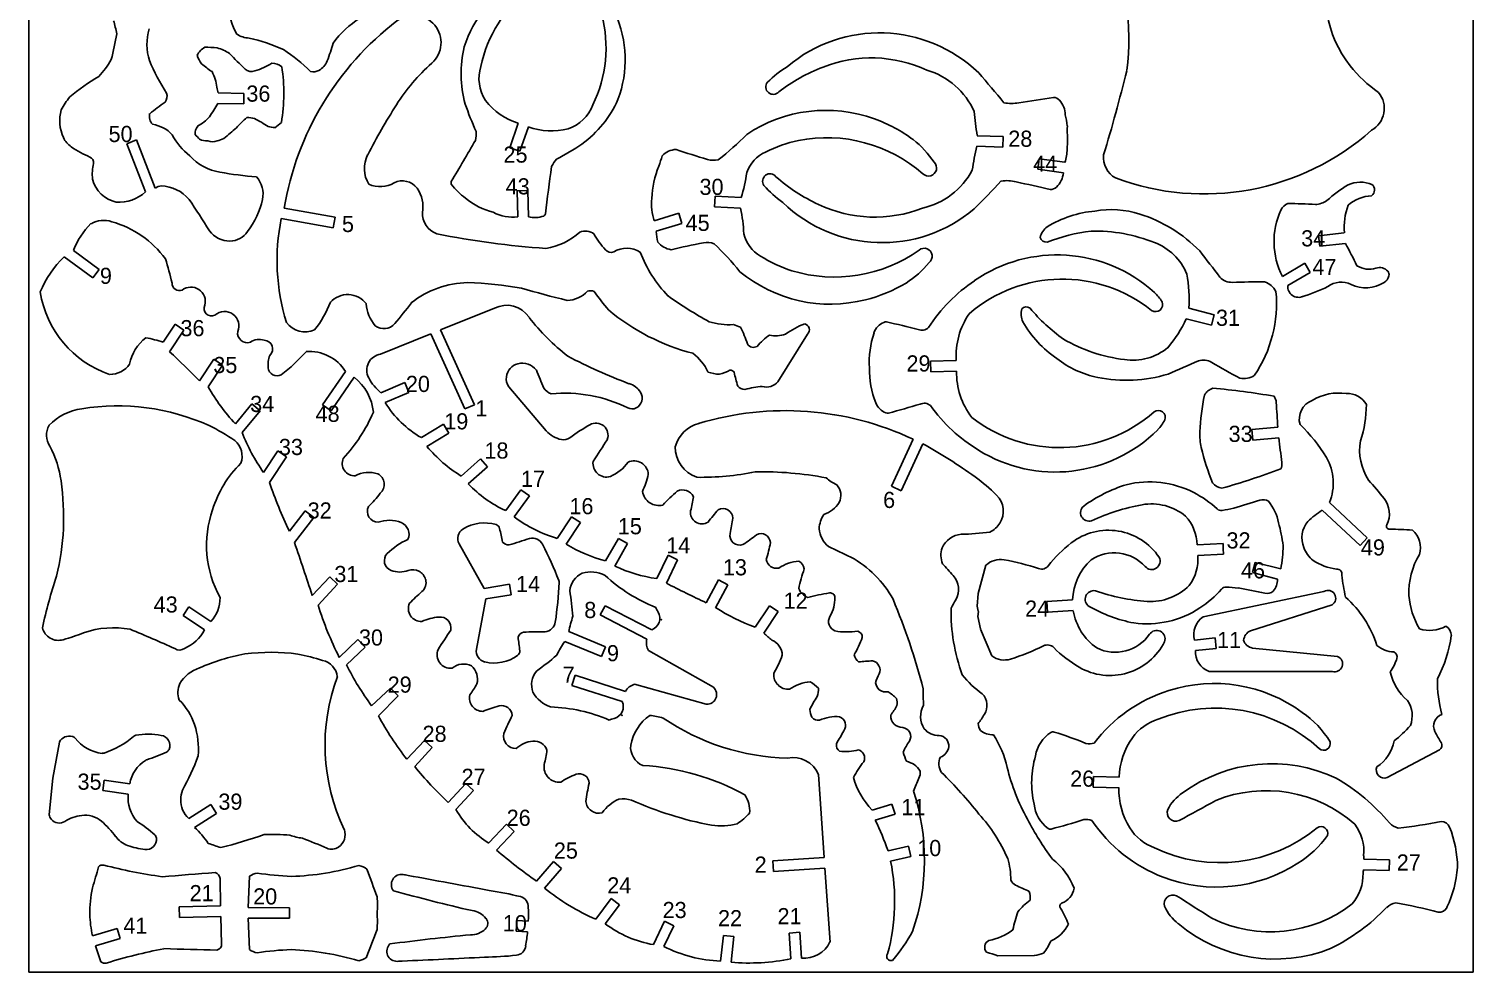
# Model space of a CAD drawing. Extents: x 35 to 689, y -57 to 689.
# Drawn here: x 35 to 689, y -57 to 370 of the extents above; entities that cross this region are included whole.
import ezdxf

# ---------------------------------------------------------------- set-up
doc = ezdxf.new("R2010")
doc.units = 0
doc.header["$MEASUREMENT"] = 0
doc.layers.get('0').update_dxf_attribs({"linetype": 'CONTINUOUS'})
doc.layers.add('TEXT', color=1, linetype='CONTINUOUS')

msp = doc.modelspace()

# ---------------------------------------------------------------- linework, layer by layer
at = {"color": 7}
for p, q in [((132.56, 340.59), (120.86, 340.8)), ((132.56, 340.59), (132.47, 335.78)), ((132.47, 335.78), (120.7, 336.02)), ((256.64, 327.04), (252.84, 315.97)), ((261.21, 325.47), (257.4, 314.4)), ((475.98, 321.05), (464.29, 321.45)), ((475.98, 321.05), (475.82, 316.26)), ((83.99, 319.56), (79.52, 317.82)), ((87.98, 296), (79.52, 317.82)), ((92.45, 297.74), (83.99, 319.56)), ((252.84, 315.97), (255.12, 315.19)), ((257.4, 314.4), (255.12, 315.19)), ((475.82, 316.26), (464.13, 316.65)), ((492.36, 311.02), (491.69, 306.26)), ((503.95, 309.39), (492.36, 311.02)), ((503.28, 304.63), (491.69, 306.26)), ((256.18, 296.5), (260.97, 296.62)), ((256.46, 284.8), (256.18, 296.5)), ((261.27, 284.73), (260.97, 296.62)), ((345.75, 294.01), (345.51, 289.22)), ((357.2, 288.63), (345.51, 289.22)), ((357.44, 293.42), (345.75, 294.01)), ((318.14, 282.86), (329.31, 286.34)), ((319.06, 278.22), (330.7, 281.76)), ((329.31, 286.34), (330.7, 281.76)), ((630.39, 277.49), (618.77, 276.15)), ((618.77, 276.15), (619.31, 271.39)), ((55.37, 269.54), (67.03, 260.9)), ((630.94, 272.72), (619.31, 271.39)), ((51.25, 266.62), (64.12, 257.08)), ((602.37, 257.8), (612.45, 263.74)), ((612.45, 263.74), (614.88, 259.61)), ((67.03, 260.9), (64.12, 257.08)), ((604.8, 253.66), (614.88, 259.61)), ((560.11, 243.37), (571.44, 240.44)), ((95.97, 227.99), (101.44, 236.11)), ((105.42, 233.43), (101.44, 236.11)), ((558.9, 238.63), (570.23, 235.73)), ((571.44, 240.44), (570.23, 235.73)), ((98.87, 223.7), (105.42, 233.43)), ((112.37, 210.55), (118.91, 220.26)), ((116.35, 207.87), (122.89, 217.57)), ((122.89, 217.57), (118.91, 220.26)), ((454.84, 219.69), (443.15, 219.41)), ((443.15, 219.41), (443.26, 214.61)), ((178.48, 214.72), (168.06, 199.71)), ((182.38, 212.12), (171.98, 196.99)), ((454.96, 214.89), (443.26, 214.61)), ((128.67, 191.06), (136.13, 200.08)), ((131.76, 187.16), (139.84, 197.03)), ((136.13, 200.08), (139.84, 197.03)), ((171.98, 196.99), (168.06, 199.71)), ((600.27, 189.53), (588.62, 188.44)), ((588.62, 188.44), (589.07, 183.67)), ((600.72, 184.75), (589.07, 183.67)), ((141.41, 169.12), (147.84, 178.89)), ((147.84, 178.89), (151.83, 176.22)), ((144.08, 164.6), (151.83, 176.22)), ((153.11, 142.46), (160.31, 151.69)), ((160.31, 151.69), (164.13, 148.76)), ((155.37, 137.33), (164.13, 148.76)), ((241.18, 116.59), (229.9, 136.82)), ((563.82, 136.29), (575.5, 136.93)), ((564.08, 131.52), (575.76, 132.15)), ((575.5, 136.93), (575.63, 134.54)), ((575.76, 132.15), (575.63, 134.54)), ((468.24, 127.06), (464.72, 114.39)), ((588.85, 123.75), (590.03, 128.4)), ((601.65, 125.45), (590.03, 128.4)), ((163.38, 113.34), (171.38, 121.88)), ((166.05, 109.04), (174.91, 118.61)), ((171.38, 121.88), (174.91, 118.61)), ((241.18, 116.59), (252.73, 118.49)), ((252.73, 118.49), (253.51, 113.75)), ((600.18, 120.81), (588.85, 123.75)), ((241.96, 111.86), (237.75, 89.08)), ((241.96, 111.86), (253.51, 113.75)), ((464.69, 114.28), (464.32, 108.54)), ((495.77, 110.73), (507.45, 111.5)), ((566.59, 103.71), (621.19, 115.29)), ((104.97, 104.32), (107.62, 108.3)), ((117.63, 101.65), (107.62, 108.3)), ((464.32, 108.54), (464.8, 106.36)), ((464.62, 103.96), (464.81, 106.19)), ((496.09, 105.82), (495.77, 110.73)), ((496.09, 105.82), (507.77, 106.55)), ((624.84, 109.18), (587.97, 97.47)), ((114.73, 97.86), (104.97, 104.32)), ((465.72, 98.33), (464.62, 103.96)), ((470.86, 86.09), (465.76, 98.22)), ((175.65, 85.42), (184.07, 93.55)), ((184.07, 93.55), (187.4, 90.1)), ((562.58, 93.26), (571.89, 94.23)), ((571.89, 94.23), (572.39, 89.46)), ((178.99, 81.97), (187.4, 90.1)), ((563.08, 88.49), (572.39, 89.46)), ((627.29, 85.81), (588.79, 89.63)), ((569.17, 79.09), (624.99, 79.07)), ((190.28, 63.51), (198.87, 71.47)), ((193.36, 59), (202.35, 67.98)), ((198.87, 71.47), (202.35, 67.98)), ((49.03, 47.12), (46.13, 30.79)), ((206.28, 39.3), (214.24, 47.87)), ((214.24, 47.87), (217.76, 44.61)), ((209.79, 36.04), (217.76, 44.61)), ((44.35, 14.29), (46.13, 30.79)), ((69.32, 29.9), (68.65, 25.15)), ((80.91, 28.25), (69.32, 29.9)), ((224.97, 19.83), (232.95, 28.39)), ((232.95, 28.39), (236.46, 25.12)), ((392.55, 32.47), (395.1, -5.12)), ((516.89, 31.56), (516.75, 26.76)), ((528.45, 26.42), (516.75, 26.76)), ((528.59, 31.21), (516.89, 31.56)), ((80.23, 23.5), (68.65, 25.15)), ((228.48, 16.56), (236.46, 25.12)), ((243.3, 1.44), (251.34, 9.94)), ((246.79, -1.86), (254.83, 6.64)), ((251.34, 9.94), (254.83, 6.64)), ((371.78, -6.7), (395.1, -5.12)), ((639.18, -5.84), (650.87, -6.23)), ((650.87, -6.23), (650.71, -11.02)), ((264.88, -15.83), (272.56, -7)), ((268.49, -18.98), (276.18, -10.15)), ((272.56, -7), (276.18, -10.15)), ((371.78, -6.7), (372.1, -11.49)), ((372.1, -11.49), (395.43, -9.91)), ((395.43, -9.91), (397.7, -43.36)), ((639.02, -10.64), (650.71, -11.02)), ((291.72, -33.06), (298.67, -23.65)), ((298.67, -23.65), (302.48, -26.49)), ((296.04, -35.11), (302.48, -26.49)), ((317.8, -44.55), (322.76, -33.95)), ((322.53, -45.37), (327.02, -35.98)), ((322.76, -33.95), (327.02, -35.98)), ((379.22, -39.31), (384, -38.97)), ((384.83, -50.64), (384, -38.97)), ((348.15, -52.01), (349.46, -40.38)), ((349.46, -40.38), (354.23, -40.92)), ((352.92, -52.54), (354.23, -40.92)), ((380.04, -50.98), (379.22, -39.31))]:
    msp.add_line(p, q, dxfattribs=at)
at = {"color": 7, "linetype": 'Continuous'}
for p, q in [((150.75, 288.6), (173.8, 284.53)), ((149.42, 283.94), (172.97, 279.8)), ((173.8, 284.53), (172.97, 279.8)), ((245.89, 243.37), (221.51, 233.53)), ((217.06, 231.74), (194.39, 222.59)), ((217.06, 231.74), (232.44, 197.82)), ((221.51, 233.53), (236.89, 199.61)), ((387.57, 231.69), (374.09, 210.05)), ((194.55, 205.07), (205.29, 209.71)), ((205.29, 209.71), (207.19, 205.3)), ((196.45, 200.67), (207.19, 205.3)), ((252.46, 207.87), (269.34, 187.97)), ((236.89, 199.61), (232.44, 197.82)), ((212.83, 184.83), (222.79, 190.97)), ((225.31, 186.89), (222.79, 190.97)), ((215.34, 180.75), (225.31, 186.89)), ((435.36, 184.08), (425.55, 162.83)), ((435.36, 184.08), (435.36, 184.08)), ((439.71, 182.07), (429.9, 160.82)), ((230.85, 167.46), (239.58, 175.25)), ((234.05, 163.88), (242.78, 171.68)), ((242.78, 171.68), (239.58, 175.25)), ((250.97, 151.81), (257.87, 161.26)), ((254.85, 148.98), (261.75, 158.44)), ((261.75, 158.44), (257.87, 161.26)), ((425.55, 162.83), (429.9, 160.82)), ((620.39, 152), (637.51, 136.04)), ((623.66, 155.51), (640.78, 139.55)), ((274.3, 139.21), (280.7, 149.01)), ((278.32, 136.59), (284.74, 146.42)), ((284.74, 146.42), (280.7, 149.01)), ((296.12, 129.11), (301.94, 139.27)), ((301.94, 139.27), (306.1, 136.89)), ((640.78, 139.55), (637.51, 136.04)), ((300.29, 126.73), (306.1, 136.89)), ((319.33, 121.09), (324.42, 131.63)), ((324.42, 131.63), (328.74, 129.54)), ((323.65, 119), (328.74, 129.54)), ((341.73, 110.15), (347.22, 120.49)), ((345.96, 107.9), (351.46, 118.23)), ((347.22, 120.49), (351.46, 118.23)), ((295.93, 108.81), (293.64, 104.59)), ((314.87, 93.66), (293.64, 104.59)), ((317.1, 97.91), (295.93, 108.81)), ((363.8, 99.03), (370.27, 108.78)), ((367.8, 96.38), (374.27, 106.13)), ((370.27, 108.78), (374.27, 106.13)), ((277.66, 92.63), (294.31, 85.74)), ((279.49, 97.07), (296.14, 90.18)), ((296.14, 90.18), (294.31, 85.74)), ((344.91, 71.9), (315.51, 88.46)), ((282.36, 77.31), (280.9, 72.74)), ((303.68, 65.46), (280.9, 72.74)), ((305.1, 70.04), (282.36, 77.31)), ((341.73, 64.22), (309.23, 73.27)), ((673.43, 43.62), (649.83, 31.04)), ((107.6, 12.53), (117.49, 18.79)), ((110.23, 8.51), (120.12, 14.77)), ((117.49, 18.79), (120.12, 14.77)), ((416.77, 16.36), (425.73, 19.06)), ((418.15, 11.76), (427.11, 14.47)), ((425.73, 19.06), (427.11, 14.47)), ((424.04, -2.1), (433.15, 0.04)), ((433.15, 0.04), (434.25, -4.63)), ((425.13, -6.77), (434.25, -4.63)), ((121.94, -27.06), (121.71, -14.65)), ((134.47, -27.8), (135.12, -13.63)), ((121.94, -27.06), (103.22, -27.52)), ((103.22, -27.52), (103.34, -32.32)), ((122.06, -31.86), (103.34, -32.32)), ((122.06, -31.86), (122.44, -44.27)), ((134.46, -32.6), (153.18, -32.64)), ((134.46, -32.6), (135.06, -46.77)), ((134.47, -27.8), (153.19, -27.84)), ((153.19, -27.84), (153.18, -32.64)), ((64.03, -40.5), (75.25, -37.2)), ((75.25, -37.2), (76.61, -41.8)), ((256.07, -33.65), (255.74, -38.43)), ((260.87, -38.78), (255.74, -38.43)), ((261.19, -34), (256.07, -33.65)), ((65.38, -45.11), (76.61, -41.8)), ((490.14, -49.48), (473.63, -49.59))]:
    msp.add_line(p, q, dxfattribs=at)
at = {"linetype": 'Continuous'}
msp.add_lwpolyline([(35.24, -56.98), (688.66, -56.98), (688.66, 688.93), (35.24, 688.93)], close=True, dxfattribs=at)
at = {"color": 7}
for centre, radius, start, end in [((429.48, 365.11), 103.45, 352.08446, 26.23605), ((673.9, 385.2), 51.99, 161.05424, 218.12734), ((156.09, 382.23), 30.64, 171.97066, 208.90569), ((281.16, 346.42), 51.23, 117.86358, 162.70539), ((296.66, 340.99), 58.15, 127.00439, 168.27867), ((-17.71, 347.88), 94.78, 11.96242, 15.66335), ((208.45, 337.53), 43.9, 122.21764, 144.07738), ((238.23, 361.07), 58.15, 333.78465, 15.05893), ((253.8, 355.83), 51.23, 339.35793, 24.19974), ((-146.68, 409.12), 225.56, 346.3517, 349.37119), ((114.11, 362.86), 25.46, 164.26794, 196.99979), ((135.35, 376.7), 11.09, 236.73869, 267.73815), ((420.08, 303.41), 64.56, 45.96512, 130.27352), ((119.45, 353.5), 9.21, 120.43717, 152.03216), ((115.06, 315.2), 46.24, 83.30042, 90.34847), ((115.94, 343.93), 17.78, 55.64161, 75.28215), ((118.58, 291.64), 75.76, 65.1553, 77.54785), ((109.24, 296.87), 75.69, 45.10342, 57.04703), ((44.71, 401.65), 133.81, 339.72338, 343.33906), ((281.51, 349.53), 50.74, 166.17853, 195.74515), ((40.23, 373.84), 36.93, 316.06648, 330.93546), ((181.31, 394.21), 99.43, 202.96688, 212.5334), ((128.77, 364.41), 18.66, 200.67585, 214.33569), ((150.62, 399.8), 59.13, 230.94144, 236.62414), ((-509.54, -284.85), 904.39, 44.72076, 45.35597), ((129.91, 377.47), 27.78, 285.82781, 303.4679), ((145.07, 347.24), 7.06, 49.81308, 88.71901), ((161.88, 358.63), 8.99, 300.86558, 338.08648), ((416.35, 297.22), 59.43, 64.89286, 111.54378), ((678.7, 388.96), 58.09, 218.12734, 235.65166), ((119.01, 260.16), 102.36, 120.65023, 129.63837), ((98.65, 340.48), 21.84, 7.51995, 27.08673), ((135.92, 354.73), 4.29, 228.3458, 291.43127), ((74.53, 340.5), 76.07, 350.11038, 9.17248), ((163.95, 356.37), 6.02, 257.6518, 295.01168), ((257.15, 347.36), 18.27, 162.65015, 213.23415), ((404.12, 310.67), 49.27, 121.53138, 134.83781), ((422.63, 278.94), 78.74, 110.90843, 127.64248), ((432.2, 318.8), 33.57, 23.79295, 73.79894), ((-16.01, -70.64), 638.85, 39.57622, 41.16035), ((-205.76, 532.3), 759.69, 343.20061, 346.18181), ((93.54, 339.25), 4.22, 321.18403, 20.66435), ((98.12, 337.09), 23.05, 9.26226, 15.7306), ((372.01, 343.51), 3.37, 141.42956, 318.76188), ((637.11, 333.79), 11.38, 299.3405, 39.30821), ((88.25, 312.29), 43.66, 142.30257, 151.48871), ((221.6, 163.19), 213.64, 125.73515, 128.06112), ((-58.97, 441.7), 208.44, 327.58231, 329.53625), ((350.03, 375.05), 123.75, 198.50507, 204.6768), ((266.16, 356.41), 30.88, 218.13202, 252.04457), ((273.3, 341.81), 18.27, 288.82917, 339.41316), ((255.43, 358.5), 50.74, 306.31817, 335.88478), ((479.89, 353.29), 17.27, 258.33956, 280.61254), ((347.83, 1254.27), 927.87, 278.38092, 279.36041), ((498.57, 334.82), 3.94, 42.13502, 87.53369), ((493.84, 330.54), 10.32, 1.49812, 42.13502), ((67.27, 328.2), 18.06, 164.1529, 205.0457), ((94.89, 330.19), 5.15, 166.35976, 224.24396), ((101.89, 343.77), 20.46, 298.34017, 317.54602), ((163.48, 294.32), 46.09, 129.98832, 138.17392), ((134.33, 320.11), 9.54, 71.67887, 92.8113), ((119.05, 291.1), 42.23, 54.65716, 64.35074), ((131.5, 347.14), 26.67, 304.15155, 312.35419), ((395.84, 268.63), 64.28, 69.98875, 123.83098), ((394.54, 264.58), 68.53, 53.47021, 70.12368), ((623.2, 346.96), 160.94, 185.21022, 189.11967), ((472.1, 322.27), 33.17, 6.36324, 14.90658), ((60.4, 324.99), 10.48, 205.0457, 235.37516), ((88.54, 310.73), 16.09, 43.86914, 80.47685), ((125.34, 334.65), 28.25, 206.87397, 232.13622), ((115.02, 322.73), 4.56, 138.40413, 190.12565), ((-131.48, 96.34), 330.84, 42.50626, 42.98897), ((117.84, 330.83), 12.03, 282.57554, 297.82419), ((39.23, 424.16), 133.8, 309.01036, 312.21397), ((149.95, 356.88), 32, 258.32322, 263.75517), ((220.65, 322.68), 16.95, 348.62369, 2.37639), ((271.76, 354.49), 30.88, 250.01875, 283.93129), ((268.47, 412.36), 128.64, 307.70115, 315.39108), ((396.22, 254.16), 66.36, 48.99521, 101.1304), ((559.11, 323.77), 54.08, 177.68584, 183.91606), ((566.88, 409.25), 114.18, 249.47625, 311.60289), ((79.79, 353.07), 44.61, 235.37516, 247.73078), ((115.62, 325.77), 6.7, 241.49634, 274.99781), ((118.33, 325.29), 6.56, 251.06611, 288.93389), ((-294.13, 620.32), 610.71, 328.44745, 330.47229), ((217.07, 420.75), 123.75, 297.38652, 303.55824), ((328.69, 305.46), 9.8, 93.82166, 135.17738), ((414.33, 561.79), 261.22, 250.70913, 253.9976), ((375.01, 299.56), 15.85, 113.91581, 160.82752), ((395.64, 260.91), 59.63, 101.83838, 116.9854), ((409.5, 286.38), 42.11, 33.12865, 52.17833), ((620.96, 280.52), 160.94, 167.02801, 170.93746), ((482.83, 316.17), 22.19, 342.19441, 357.6957), ((359.09, 322.58), 146.09, 357.13297, 359.01471), ((61.91, 309.41), 2.57, 348.54256, 67.73078), ((88.54, 304.01), 24.61, 168.54256, 185.27686), ((125.37, 328.02), 23.39, 222.0548, 260.93234), ((875.91, 218.17), 610.71, 171.59102, 173.61586), ((286.92, 299.9), 16.95, 139.68693, 153.43962), ((365.4, 290.35), 48.41, 159.0393, 176.82047), ((290.55, 320.06), 32.12, 337.32044, 346.15502), ((344.95, 319.69), 9.37, 253.71672, 283.53493), ((442.32, 306.77), 3.59, 224.65019, 47.02928), ((532.04, 311.56), 10.6, 173.63009, 240.68065), ((77.79, 305.2), 14.18, 194.09414, 257.77147), ((149.84, 461.52), 159.11, 259.80655, 265.82059), ((129.34, 295.01), 11.85, 348.42983, 41.28876), ((228.57, 300.19), 2.34, 166.17352, 197.9153), ((300.82, 312.35), 59.7, 341.51714, 352.69864), ((370.57, 300.84), 3.37, 37.3858, 214.71812), ((425.42, 361.86), 78.74, 228.5052, 245.23925), ((432.29, 321.45), 33.57, 282.34874, 332.35473), ((11.25, 740.12), 638.85, 314.98733, 316.57146), ((477.55, 283.83), 17.27, 75.53514, 97.80812), ((493, 305.6), 10.32, 314.01267, 354.64956), ((75.86, 309.32), 18.01, 266.58876, 312.30502), ((95.98, 292.35), 6.44, 97.53947, 123.21315), ((94.45, 281.29), 17.46, 40.51133, 87.76695), ((258.42, 325.66), 41.41, 219.23552, 231.71992), ((404.81, 331.44), 49.27, 221.30987, 234.6163), ((285.26, -606.24), 927.87, 76.78727, 77.76677), ((497.44, 301.01), 3.94, 268.61399, 314.01267), ((673.42, 233.36), 77.76, 122.09515, 130.92948), ((637.69, 286.37), 14.03, 68.26841, 113.49183), ((643.42, 277.3), 16.98, 92.35651, 131.80387), ((640.77, 296.9), 3.28, 306.50198, 49.79743), ((-524.52, -129.86), 760.41, 32.47758, 33.75251), ((102.14, 301.76), 39.87, 323.47167, 346.75717), ((253.19, 317.94), 32.12, 230.50904, 255.8935), ((341.88, 290.53), 24.95, 174.22107, 197.89992), ((298.98, 275.44), 59.7, 1.5892, 12.7707), ((421.23, 337.61), 64.56, 225.87416, 310.18256), ((417.93, 344.04), 59.43, 244.6039, 291.25482), ((524.81, 244.39), 43.59, 72.61974, 99.62056), ((632.78, 273.46), 34.21, 155.20756, 207.2456), ((607.03, 285.35), 5.85, 111.61228, 155.20756), ((601.37, 46.73), 244.08, 86.25026, 89.17521), ((616.55, 300.65), 10.39, 274.27254, 304.74795), ((660.18, 279.76), 29.87, 160.0351, 184.35883), ((88.33, 256.48), 35.46, 134.79933, 158.39078), ((69.08, 271.43), 11.7, 71.39746, 119.29865), ((59.97, 238.15), 46.2, 36.61146, 73.8592), ((253.86, 302.3), 17.69, 241.28711, 278.44337), ((264.14, 295.94), 11.57, 255.60954, 290.31813), ((266.84, 287.03), 2.34, 304.14802, 335.8898), ((522.45, 236.17), 51.43, 95.49384, 120.9776), ((518.22, 223.75), 65.26, 44.24475, 72.51149), ((126.08, 284.98), 11.2, 215.59088, 270.64921), ((126.17, 283.45), 9.67, 270.2161, 325.93984), ((367.7, 283.28), 48.93, 186.02882, 191.72805), ((374.08, 280.78), 15.85, 193.46032, 240.37203), ((501.74, 272.93), 9.34, 128.12133, 164.80355), ((495.46, 276.11), 2.82, 195.05104, 278.60781), ((526.21, 193.57), 85.31, 96.97169, 110.82762), ((517.53, 205.67), 72.6, 68.19724, 91.32415), ((327.39, 279.52), 9.8, 219.11046, 260.46618), ((387.1, 15.93), 261.22, 100.29025, 103.57871), ((342.16, 263.74), 9.37, 70.75292, 100.57112), ((256.84, 179.14), 128.64, 38.89676, 46.58669), ((399.7, 323.84), 66.36, 253.15744, 305.29263), ((440.33, 266.91), 3.59, 307.25856, 129.63765), ((535.7, 249.41), 25.26, 21.97721, 69.6048), ((-705.74, -721.16), 1611.11, 37.40239, 37.93432), ((214.29, 54.3), 470.43, 26.2826, 27.66433), ((82.47, 233.6), 45.44, 133.39435, 157.8601), ((-65.09, 215.95), 169.6, 13.23358, 17.05678), ((398.45, 317.18), 59.63, 237.30244, 252.44946), ((409.71, 290.46), 42.11, 302.10951, 321.15919), ((500.41, 201.76), 65.73, 47.85072, 124.62209), ((641.7, 271.72), 10.7, 238.34193, 286.34664), ((646.44, 257.03), 4.75, 40.12191, 111.25006), ((397.88, 309.48), 64.28, 230.45686, 284.29909), ((504.68, 194.22), 74.36, 124.03311, 147.07974), ((502.83, 191.99), 64.55, 51.28946, 130.74971), ((499.46, 247.26), 60.78, 356.32634, 11.00463), ((579.47, 262.35), 7.27, 222.47066, 272.19132), ((590.04, -13.76), 269.04, 89.0964, 92.19132), ((592.16, 247.46), 8.07, 25.57502, 74.80008), ((629.02, 245.08), 10.09, 64.06942, 126.79543), ((640.15, 267.99), 15.38, 244.06942, 302.28095), ((645.7, 259.2), 4.99, 302.28095, 346.3074), ((648.28, 258.58), 2.34, 346.3074, 40.12191), ((87, 258.1), 47.21, 188.98233, 251.20519), ((103.37, 254.73), 3.37, 179.21063, 290.41068), ((108.55, 246.42), 6.52, 345.27717, 127.80973), ((396.98, 313.64), 68.53, 284.16416, 300.81763), ((529.82, 235.23), 21.19, 31.39822, 46.07308), ((544.67, 245.37), 55.06, 345.01769, 5.80774), ((609.75, 253.26), 4.96, 175.34884, 294.50687), ((591.91, 315.83), 69.94, 285.83337, 296.36463), ((117.9, 243.27), 3.39, 153.78558, 296.29833), ((123.75, 235.4), 6.5, 336.50466, 132.02281), ((493.5, 240.89), 9.34, 166.36022, 203.04244), ((486.47, 241.14), 2.82, 52.55596, 136.11273), ((553.21, 298.6), 85.31, 220.33614, 234.19208), ((544.97, 245.02), 3.19, 236.39574, 22.9524), ((424.97, 229.8), 7.77, 112.4445, 161.73348), ((422.87, 235.64), 1.59, 76.72631, 122.73132), ((169.18, -874.08), 1139.94, 76.38028, 77.12275), ((487.74, 222.02), 32.98, 145.09295, 184.05706), ((529.37, 263.1), 51.43, 210.18617, 235.66993), ((503.89, 264.47), 60.78, 320.15914, 334.83743), ((99.65, 214.67), 19.14, 126.67592, 169.59387), ((77.8, 174.29), 56.69, 71.30491, 79.40831), ((134.12, 232.2), 4.45, 172.22914, 287.65173), ((139.43, 222.57), 6.69, 70.32292, 126.30435), ((141.62, 224.95), 3.92, 312.47096, 88.97554), ((458.51, 218.73), 43.08, 161.73348, 183.18496), ((439.31, 237.72), 4.26, 246.48989, 313.70945), ((539.78, 292.19), 72.6, 239.83961, 262.96653), ((544.4, 244.32), 55.06, 325.35603, 346.14607), ((-93, 13.18), 284.83, 43.86148, 47.65454), ((102.55, 274.86), 77.39, 307.27232, 318.63886), ((162.28, 204.81), 18.99, 31.47131, 94.97083), ((534.59, 245.12), 25.26, 261.55897, 309.18656), ((71.72, 224.56), 11.15, 270.37557, 324.7501), ((155.07, 217.74), 11.64, 158.23675, 186.34883), ((147.5, 216.8), 4.01, 184.85303, 298.61544), ((458.57, 216.02), 43.08, 179.57205, 201.02353), ((527.47, 254.76), 43.59, 231.5432, 258.54403), ((-84.8, 1694.09), 1611.11, 293.22945, 293.76138), ((566.7, 212.66), 7.27, 58.97245, 108.69311), ((709.12, 449.44), 269.04, 238.97245, 242.06737), ((168.65, 194.22), 22.56, 5.34245, 52.50526), ((487.93, 214.14), 32.98, 178.69996, 217.66407), ((531.66, 276.03), 65.26, 258.65227, 286.91902), ((585, 219.59), 8.07, 256.36369, 305.58875), ((192.95, 251.07), 87.94, 209.42643, 223.04003), ((670.31, 182.54), 105.42, 168.20679, 177.35626), ((572.82, 201), 6.47, 107.79597, 151.54311), ((545.31, -97.13), 305.37, 79.94125, 85.20381), ((594.12, 200.45), 5.47, 3.63843, 34.32213), ((62.14, 173.62), 24.42, 97.07948, 136.51446), ((75.41, 98.47), 100.72, 65.74945, 99.30483), ((122.61, 226.17), 74.72, 317.23896, 336.46147), ((425.61, 203.35), 7.77, 201.02353, 250.31252), ((423.79, 197.42), 1.59, 240.0257, 286.0307), ((117.01, 1293.66), 1139.94, 285.63426, 286.37674), ((440.31, 196.14), 4.26, 49.04757, 116.26712), ((503.51, 242.73), 74.36, 215.67727, 238.72391), ((501.56, 244.86), 64.55, 232.0073, 311.46755), ((546.2, 193.92), 3.19, 339.80462, 126.36128), ((-1986.6, 36.35), 2591.41, 3.38868, 3.63843), ((52.21, 185.97), 8.97, 150.23168, 213.86456), ((69.08, 94.46), 107.05, 56.32204, 63.54195), ((530.59, 202.98), 21.19, 316.68393, 331.3588), ((122.14, 176.38), 9.54, 340.79877, 48.6335), ((210.13, 217.48), 84.04, 201.14789, 215.13442), ((499.61, 234.99), 65.73, 238.13493, 314.9063), ((592.91, 186.43), 27.92, 178.01369, 192.58957), ((-1970.18, -140.7), 2591.41, 6.96483, 7.21458), ((4.01, 159.27), 46.16, 7.47531, 28.04439), ((668.28, 204.5), 105.42, 193.247, 202.39647), ((165.66, 137.86), 49.43, 134.28618, 163.12388), ((182.66, 173.21), 5.66, 156.86195, 272.60695), ((493.94, 456.4), 305.37, 285.39945, 290.66201), ((596.68, 172.88), 5.47, 336.28113, 6.96483), ((-63.23, 148.93), 114.19, 346.45641, 8.22751), ((343.39, 233.01), 210.73, 198.94247, 205.44901), ((189.04, 156.36), 12.77, 71.5746, 118.64513), ((190.73, 163.73), 5.29, 310.10985, 63.67358), ((551.5, 99.98), 66.55, 107.25177, 125.91581), ((542.29, 121.04), 43.78, 62.87666, 103.9111), ((575.84, 168.42), 6.47, 219.06015, 262.80729), ((162.2, 182.33), 39.15, 312.87028, 324.67462), ((540.81, 118.15), 47.02, 47.04715, 62.87666), ((164.37, 136.11), 48.74, 160.7161, 209.01081), ((193.38, 151.53), 5.01, 155.18079, 268.24523), ((514.91, 150.89), 3.86, 129.25649, 287.27931), ((555.01, 64.33), 91.57, 100.15975, 115.17839), ((543.14, 130.52), 24.32, 50.70057, 100.13607), ((574.65, 154.49), 2.63, 227.04715, 279.9846), ((530.34, 406.12), 258.13, 279.9846, 281.17774), ((277.82, 1170.37), 1061.52, 286.56071, 287.22718), ((593.74, 152.77), 4.01, 55.12443, 112.61016), ((579.96, 142.52), 21.02, 10.31009, 40.112), ((198.27, 133.09), 14.35, 67.78607, 110.55575), ((201.55, 141.12), 5.67, 335.87474, 67.78607), ((241.34, 127.79), 18.44, 73.40985, 121.77853), ((245.94, 143.23), 2.34, 12.47186, 73.40985), ((543.97, 135.87), 19.85, 1.22879, 42.77781), ((523.11, 125.15), 80.36, 7.76031, 15.24299), ((-422.84, -69.02), 613.93, 17.27985, 19.64046), ((222.88, 104.79), 37.65, 115.40887, 132.74211), ((234.25, 139.24), 4.98, 121.77853, 209.14567), ((-21.22, 84.14), 275.95, 11.17351, 12.47186), ((252.33, 139.97), 3.68, 219.88484, 273.00959), ((200.64, 314.34), 185.45, 286.24574, 289.25605), ((262.92, 134.02), 5.36, 28.31993, 102.05966), ((523.66, 115.3), 27.63, 33.84596, 127.50414), ((200.9, 129.21), 4.82, 137.92734, 248.59115), ((108.09, 54.96), 179.21, 21.35325, 27.08815), ((540.81, 92.95), 55.8, 127.50414, 142.51083), ((526.28, 113.78), 18.94, 42.2046, 123.40895), ((543.22, 128.96), 3.81, 220.14579, 27.00102), ((544.3, 129.81), 19.85, 323.41108, 4.96011), ((540.13, 137.11), 62.61, 349.26385, 358.98537), ((203.01, 135.39), 11.35, 250.07825, 289.92175), ((208.93, 119.05), 6.04, 15.26741, 109.92175), ((474.82, 120.28), 9.45, 79.89399, 134.15195), ((457.86, 25.15), 106.09, 71.17934, 79.89399), ((493.37, 129.34), 3.99, 251.17934, 322.51083), ((533.21, 110.53), 25.78, 132.3127, 177.84458), ((254.9, 52.79), 218.44, 161.47482, 167.8477), ((209.61, 119.23), 5.34, 310.70409, 15.26741), ((96.14, 127.61), 179.21, 351.59091, 357.32581), ((272.82, 119.36), 2.34, 357.32581, 21.35325), ((542.89, 135.03), 24.32, 266.05282, 315.48832), ((592.05, 120.62), 8.13, 319.53432, 1.33948), ((106.39, 112.12), 15.36, 317.03101, 1.3049), ((267.24, 52.24), 83.04, 130.70409, 136.0297), ((517.02, 111.74), 3.86, 78.90958, 236.9324), ((547.56, 202.11), 91.57, 251.0105, 266.02914), ((539.25, 147.08), 47.02, 303.31224, 319.14174), ((576.8, 114.6), 2.63, 86.20429, 139.14174), ((559.89, -140.35), 258.13, 85.01115, 86.20429), ((391.23, -927.36), 1061.52, 78.96171, 79.62818), ((595.6, 118.37), 4.01, 253.57873, 311.06446), ((622.95, 112.19), 3.56, 302.08112, 119.56106), ((326.04, 160.34), 168.01, 197.77968, 206.482), ((212.67, 107.44), 5.74, 154.73459, 274.18047), ((533.19, 110.8), 25.78, 189.49981, 235.03169), ((547.91, 166.3), 66.55, 240.27308, 258.93712), ((541.03, 144.37), 43.78, 262.27779, 303.31224), ((48.62, 100.57), 7.47, 193.88258, 286.55536), ((73.55, 56.94), 41.87, 79.66804, 108.84564), ((-231.48, -653.66), 814.17, 65.8735, 67.42554), ((223.6, 76.82), 27.02, 96.22221, 112.88536), ((221.21, 98.71), 5, 349.28025, 96.22221), ((268.14, 102.3), 5.36, 276.6194, 350.35913), ((571.57, 95.8), 9.34, 122.15995, 195.786), ((26.45, 179.97), 89.91, 285.67624, 291.92632), ((98.04, 106.89), 18.98, 293.58435, 331.61244), ((2831.72, -1618.12), 3119.84, 146.63336, 146.82621), ((260.01, 93.28), 3.68, 105.66947, 158.79422), ((-17.01, 58.56), 275.95, 6.2072, 7.50555), ((266.89, -88.47), 185.45, 89.42301, 92.43331), ((524.33, 104.85), 27.63, 239.84026, 333.49843), ((526.74, 106.69), 18.94, 243.93544, 325.13979), ((545.48, 93.8), 3.81, 340.34337, 147.1986), ((590.02, 92.68), 5.21, 113.22814, 174.48918), ((589.8, 94.74), 5.21, 197.46335, 258.72438), ((103.4, 92.49), 3.74, 236.07739, 306.7133), ((226.05, 86.64), 6.15, 157.40025, 276.42006), ((242.65, 88.17), 4.98, 169.53338, 256.90052), ((245.7, 101.29), 18.44, 256.90052, 305.26921), ((255, 88.15), 2.34, 305.26921, 6.2072), ((476.53, 93.66), 9.45, 233.19244, 287.4504), ((447.55, 185.85), 106.09, 287.4504, 296.16505), ((496.09, 87.05), 3.99, 44.83356, 116.16505), ((538.49, 129.21), 55.8, 224.83356, 239.84026), ((572.4, 87.86), 9.34, 176.16652, 249.79257), ((626.06, 82.47), 3.56, 252.39147, 69.87141), ((292.09, 138.51), 126.45, 206.55916, 216.37472), ((231.95, 74.22), 8.18, 64.1025, 129.641), ((230.02, 75.5), 8.21, 345.22787, 47.82676), ((138.46, 133.3), 116.13, 326.0292, 328.95213), ((571.4, 5.98), 67.62, 53.78579, 107.58389), ((240.54, 66.95), 5.95, 165.72425, 271.39149), ((571.5, 5.49), 68.12, 107.54414, 142.81211), ((318.54, 126.99), 142.45, 208.50718, 217.99224), ((270.22, -15.61), 82.11, 105.73296, 111.08655), ((249.22, 58.94), 4.66, 2.99382, 105.73296), ((2055.55, -781.12), 1988, 154.9957, 155.25538), ((328.24, 41.93), 21.04, 124.97361, 169.6751), ((308.82, 6.58), 53.11, 75.36902, 82.0434), ((572.12, -6.74), 69.2, 47.19037, 111.99969), ((585.75, 23.68), 44.88, 31.60925, 55.21865), ((381.05, 143.91), 104.14, 235.61534, 268.58618), ((552.54, 36.23), 22.12, 106.65782, 144.66122), ((49.26, 47.08), 0.234, 149.24151, 169.91364), ((53.66, 44.47), 5.35, 76.82486, 149.24151), ((54.34, 47.4), 2.34, 37.97523, 76.82486), ((70.43, 59.95), 18.07, 217.97523, 263.35741), ((56.64, 79.66), 39.64, 288.71991, 310.73815), ((84.04, 47.85), 2.34, 100.2317, 130.73815), ((89.24, 19.02), 31.64, 79.35505, 100.2317), ((94.45, 45.57), 4.59, 336.77682, 82.02621), ((255.56, 49.8), 5.61, 167.63931, 271.29874), ((264.61, 34.17), 13.42, 95.75632, 131.68078), ((263.88, 41.47), 6.08, 18.84953, 95.75632), ((506.18, 38.26), 15.72, 123.03778, 170.38556), ((498.58, 49.75), 1.94, 75.8526, 120.03597), ((444.77, -123.44), 183.3, 67.97802, 72.7757), ((514.98, 54.66), 8.31, 259.77633, 285.73536), ((560.68, 30.46), 32.11, 144.66122, 178.64726), ((621.01, 46.45), 3.05, 232.53223, 14.10934), ((68.61, 44.33), 2.34, 263.35741, 288.71991), ((73.24, 92.21), 55.26, 286.08552, 296.09553), ((96.52, 44.68), 2.34, 296.09553, 336.77682), ((192.33, 54.47), 78.08, 347.01573, 351.87558), ((316.56, 44.81), 9.07, 174.31229, 246.85635), ((380.97, 27.43), 12.63, 23.53671, 101.38656), ((531.54, 28.78), 42.62, 163.50796, 178.40073), ((96.4, 25.58), 15.72, 122.56534, 170.24086), ((89.2, 36.86), 2.34, 106.08552, 122.56534), ((331.69, 134.98), 157, 219.06517, 227.17531), ((275.25, 35.8), 6.92, 170.62023, 274.97204), ((284.3, 28.36), 4.43, 1.20198, 109.48633), ((307.32, -70.13), 106.76, 60.90417, 86.95222), ((597.6, -30.86), 68.16, 64.68382, 126.3116), ((292.21, 6.01), 28.14, 109.48633, 125.55049), ((377.9, 7.69), 91.55, 166.89106, 172.09586), ((531.54, 28.67), 42.62, 178.24693, 193.1397), ((560.53, 25.3), 32.11, 178.0004, 211.98644), ((581.02, -47.97), 91.04, 39.95214, 59.85645), ((95.85, 21.73), 15.72, 173.52244, 222.49493), ((293.09, 20.82), 5.9, 185.25253, 285.31434), ((309.72, 4.45), 18.47, 113.93546, 144.68573), ((303.67, 4.26), 17.14, 75.92265, 94.81999), ((372.58, 164), 157.08, 245.66018, 259.54326), ((348.12, 15.91), 13.26, 355.98913, 33.12057), ((567.76, 7.79), 19.38, 122.89365, 152.93984), ((-415.16, 1802.77), 2037.38, 298.45624, 298.98832), ((595.04, -35.37), 60.49, 48.50828, 112.16905), ((44.58, 14.26), 0.234, 173.84966, 194.52179), ((49.53, 15.55), 5.35, 194.52179, 218.82023), ((61.31, -4.01), 18.07, 96.92978, 122.71389), ((60.54, 2.31), 11.7, 49.93823, 96.92978), ((265.11, 37.65), 42.28, 209.93422, 238.94143), ((335.98, 38.69), 34.73, 304.68935, 316.93844), ((505.66, 20.7), 15.72, 186.26211, 233.60989), ((554.2, 15.24), 3.95, 159.64847, 291.12196), ((49.01, 15.13), 4.68, 218.82023, 302.71389), ((42.55, -19.08), 39.64, 36.29789, 49.93823), ((54.99, -35.76), 55.26, 47.66777, 58.01118), ((348.45, 37.91), 28.72, 261.22737, 284.71135), ((497.4, 9.66), 1.94, 236.61169, 280.79506), ((453.82, 185.71), 183.3, 283.87197, 288.66964), ((513.49, 3.8), 8.31, 70.91231, 96.87133), ((572.79, 49.59), 68.12, 213.83555, 249.10352), ((552.07, 20.01), 22.12, 211.98644, 249.98984), ((574.13, 61.76), 69.2, 244.64797, 309.4573), ((619.82, 5.8), 3.05, 342.53832, 124.11543), ((618.91, -2.33), 20.32, 354.44311, 37.12173), ((656.35, 15.57), 7.52, 222.55633, 258.14679), ((633.11, 221.6), 214.49, 275.80667, 281.06355), ((674.44, 7.24), 3.87, 21.24559, 92.50828), ((629.2, -10.35), 52.41, 0.76762, 21.24559), ((83.94, 11.32), 11.7, 216.29789, 249.82089), ((90.81, 30.03), 31.64, 249.82089, 264.40825), ((88.39, 3.08), 4.59, 261.73709, 6.98648), ((90.62, 3.36), 2.34, 6.98648, 47.66777), ((585.95, 30.6), 44.88, 301.42901, 325.03842), ((445.13, 236.28), 309.92, 230.20929, 234.43537), ((629.19, -5.32), 10.01, 357.0259, 5.86713), ((572.66, 49.11), 67.62, 249.06378, 302.86187), ((618.56, -12.8), 20.32, 319.08326, 1.76188), ((629.01, -10.49), 10.01, 350.33786, 359.17909), ((629.36, -5.48), 52.41, 334.95941, 355.43737), ((333.9, 62.7), 104.64, 231.31064, 246.22778), ((552.84, -26.04), 3.95, 65.08303, 196.55652), ((-532.71, -1745.5), 2037.38, 57.21667, 57.74875), ((596.94, 21.75), 60.49, 244.03594, 307.69671), ((654.74, -33.14), 7.52, 98.0582, 133.64867), ((617.91, -237.18), 214.49, 75.14144, 80.39833), ((566.85, -19.52), 19.38, 203.26515, 233.31135), ((583.78, 35.25), 91.04, 296.34854, 316.25285), ((673.34, -26.02), 3.87, 263.69671, 334.95941), ((326.34, 4.99), 50.26, 232.92164, 260.22162), ((599.18, 17.08), 68.16, 229.8934, 291.52117), ((350.66, 10.41), 62.47, 243.23953, 267.702), ((386.01, -37.72), 12.97, 264.75649, 334.24906), ((360.93, 44.64), 97.51, 265.28793, 281.30402)]:
    msp.add_arc(centre, radius, start, end, dxfattribs=at)
at = {"color": 7, "linetype": 'Continuous'}
for centre, radius, start, end in [((283.46, 266.48), 134.54, 127.3947, 170.53629), ((209.29, 363.51), 12.41, 311.57689, 127.3947), ((276.08, 288.22), 88.24, 131.57689, 147.68883), ((462.32, 170.43), 308.6, 147.68883, 152.52753), ((200.43, 306.6), 13.43, 152.52753, 212.21312), ((204.25, 292.77), 8.23, 36.37936, 117.14638), ((194.15, 310.86), 12.5, 246.00862, 300.49973), ((199, 289.28), 14.53, 349.67952, 35.18975), ((242.73, 265.05), 95.2, 168.554, 197.14557), ((223.34, 286.45), 10.05, 178.69907, 249.01895), ((294.87, 648.88), 379.33, 258.57657, 266.11201), ((264.42, 299.84), 29.79, 279.14219, 312.43548), ((286.87, 271.02), 7.22, 56.06217, 108.96836), ((320.09, 292.94), 33.25, 208.61761, 223.99475), ((298.69, 271.89), 3.25, 219.14153, 290.73618), ((305.73, 259.54), 11.02, 56.28998, 122.30501), ((366.98, 289.87), 59.05, 200.99747, 223.91964), ((235.03, 211.2), 43.81, 91.56189, 127.64519), ((229.02, 91.9), 163.17, 79.73947, 88.30762), ((179.5, 238.87), 10.67, 37.93118, 137.27676), ((388.22, 698.01), 464.17, 253.71796, 256.36062), ((278.51, 259.75), 12.82, 271.11666, 317.41035), ((289.29, 246.92), 4.37, 66.51525, 107.82564), ((363.19, 300.7), 87.66, 214.59733, 221.49179), ((424.99, 389.14), 172.55, 234.35887, 241.64532), ((128.45, 262.62), 46.26, 321.21356, 339.08663), ((205.06, 246.5), 17.18, 183.57132, 220.19088), ((89.46, 332.33), 146.93, 319.24328, 323.96462), ((251.46, 232.71), 12.03, 32.99811, 117.56897), ((359.84, 316.82), 96.9, 229.97591, 255.5604), ((160.13, 242.93), 10.27, 215.38775, 295.19958), ((195.81, 240.67), 6.53, 233.65487, 319.24328), ((341.68, 301.53), 101.48, 217.8543, 231.90281), ((351.78, 264.17), 28.27, 251.98928, 274.4109), ((403.76, 373.15), 145.93, 250.04563, 251.3741), ((397.7, 204.71), 33.58, 109.96002, 126.7496), ((385.74, 233.65), 2.67, 313.03161, 79.29167), ((310.11, 210.63), 52.92, 18.27146, 27.26158), ((390.41, 203.62), 34.18, 126.08145, 138.8247), ((373.28, 244.55), 13.64, 257.28601, 288.49662), ((195.42, 215.35), 7.31, 98.08938, 208.32619), ((321.9, 205), 22.66, 24.87452, 52.53501), ((363.05, 228.78), 3.11, 210.10241, 301.57288), ((258.32, 211.39), 7.12, 105.41754, 171.75794), ((258.54, 210.59), 7.95, 37.42687, 105.41754), ((400.73, 455.82), 263.88, 242.54179, 249.13555), ((209.42, 222.89), 23.21, 208.32619, 230.15735), ((257.21, 211.55), 6.01, 171.75794, 217.74615), ((1706.92, 798.29), 1555.4, 202.00819, 202.33326), ((304.45, 200.71), 8.85, 31.63759, 74.91834), ((348.26, 230.3), 16.81, 249.79339, 268.26338), ((340.27, 239.24), 26.79, 286.20965, 296.95906), ((352.42, 212.78), 2.57, 39.19608, 89.98647), ((391.23, 220.6), 37.34, 189.55339, 199.43699), ((369.05, 214.46), 6.73, 252.66061, 320.46186), ((275.2, 212.63), 8.84, 217.50297, 245.15517), ((277.86, 141.24), 63.69, 63.55336, 95.74356), ((307.74, 202.73), 4.99, 296.30654, 31.63759), ((359.1, 210.45), 3.83, 216.36652, 271.50782), ((371.82, 159.13), 49.14, 95.58416, 104.87899), ((627.74, 182.44), 22.58, 80.94457, 121.68494), ((631.9, 195.08), 9.69, 28.92447, 93.62765), ((235.94, 225.13), 46.46, 211.77675, 240.16241), ((308.09, 202.02), 4.19, 243.55336, 296.30654), ((377.48, 61.32), 135.72, 64.75914, 106.79235), ((618.96, 193.24), 8.96, 110.11289, 196.18319), ((585.23, 200.32), 55.16, 342.11429, 359.41488), ((337.67, 106.02), 97.62, 119.87711, 126.22755), ((291.78, 185.89), 5.5, 340.07583, 119.87711), ((342.03, 176.94), 14.8, 104.69933, 165.28944), ((564.38, 141.79), 67.16, 30.48097, 46.80382), ((278.77, 196.15), 12.49, 220.94335, 257.87811), ((277.15, 188.62), 4.78, 257.87811, 306.22755), ((-212.78, 506.29), 603.07, 326.57304, 327.6978), ((661.37, 179.03), 24.05, 169.57102, 213.84976), ((265.15, 223.19), 65.43, 220.43497, 238.39205), ((342.12, 180.52), 14.41, 179.29165, 251.16445), ((326.87, -21.78), 233, 54.15094, 61.03287), ((296.65, 173.18), 6.19, 171.75819, 285.60879), ((290.76, 184.66), 19, 293.43415, 324.92199), ((309.05, 167.91), 6.44, 2.33051, 115.18418), ((602.59, 164.28), 22.82, 337.40132, 30.48097), ((273.88, 201.82), 55, 223.6057, 245.38996), ((278.39, 176.61), 38.04, 334.81454, 347.19016), ((339.33, 289.76), 122.89, 269.13121, 281.51866), ((367.16, 16.48), 152.89, 79.14287, 91.23254), ((409.19, 181.76), 20.09, 228.82005, 245.23321), ((395.33, 158.71), 7.26, 333.36257, 41.47549), ((415.06, 100.28), 82.41, 45.23587, 54.15094), ((477.95, 22.01), 217.58, 38.44084, 41.30649), ((320.33, 161.74), 7.63, 189.97044, 283.12081), ((384.83, 96.18), 85.55, 131.09162, 137.20017), ((330.92, 155.66), 5.52, 26.22839, 114.87473), ((289.56, 163.8), 46.66, 344.94111, 352.97929), ((465.94, 151.58), 10.16, 327.5666, 45.23587), ((639.65, 150.37), 11.13, 333.54989, 38.44084), ((339.74, 150.97), 5.17, 172.15917, 302.2607), ((437.4, 72.68), 120.29, 138.61199, 142.08558), ((349.24, 148.27), 4.46, 1.98333, 117.96971), ((391.06, 162.15), 12.67, 287.57545, 328.12332), ((649.15, 108.27), 52.34, 123.3373, 132.40291), ((291.04, 196.73), 59.91, 232.84534, 253.77659), ((294.64, 155.25), 59.45, 346.6131, 353.40799), ((407.32, 142.31), 14.66, 148.04284, 174.88795), ((464.97, 152.19), 11.31, 296.86156, 327.5666), ((622.85, 139.51), 11.65, 140.50293, 202.11218), ((650.89, 144.78), 1.42, 153.54989, 270.42373), ((356.78, 140.62), 4.39, 168.54039, 290.16275), ((335.27, 175.32), 45.14, 300.66537, 310.31215), ((366.47, 137.14), 4.25, 3.32034, 117.93596), ((321.44, 145.24), 49.9, 341.82078, 350.94415), ((404.81, 144.89), 12.15, 186.03089, 229.87764), ((458.15, 130.51), 10.71, 96.04046, 155.12715), ((456.93, 233.94), 92.77, 270.05814, 278.14804), ((651.73, 31.73), 111.63, 85.12297, 90.42373), ((654.29, 135.06), 10.5, 343.18378, 48.70923), ((313.67, 195.85), 69.01, 239.18043, 255.26658), ((1008.85, 1419.48), 1422.23, 244.51843, 244.96937), ((383.05, 87.61), 49.46, 29.15082, 60.9002), ((458.93, 131.63), 11.04, 162.10384, 200.30426), ((624.43, 139.59), 13.16, 199.84732, 231.5467), ((693.82, 114.62), 34.23, 149.4412, 181.97582), ((327.52, 183.72), 63.16, 244.4554, 262.54517), ((373.48, 130.42), 4.7, 189.1352, 282.59169), ((384.61, 110.81), 18.11, 93.15538, 123.92656), ((494.97, 90.18), 114.53, 162.07431, 166.67949), ((381.44, 124.84), 4.6, 7.41546, 61.83468), ((255.96, -50.22), 262.29, 41.16048, 42.7422), ((630.48, 151.33), 26.24, 237.15586, 261.92917), ((627.1, 123.16), 2.21, 344.96848, 97.90321), ((289.69, 114.56), 9.81, 114.72832, 174.21938), ((289.61, 110.58), 13.5, 62.1629, 107.32607), ((346.73, 177.54), 74.9, 227.2764, 248.1682), ((498.54, 453.39), 377.36, 242.38986, 245.44659), ((446.34, 116.11), 9.48, 330.96733, 41.65397), ((781.16, 142.77), 153.26, 187.56918, 191.31225), ((154, 94.09), 127.75, 4.45297, 9.66866), ((390.81, 119.88), 8, 204.40817, 246.61142), ((415.75, 2.54), 113.53, 99.29128, 104.3401), ((397.77, 112.48), 2.13, 1.74347, 99.29128), ((384.09, 112.06), 15.81, 329.10818, 1.74347), ((128.32, -11.44), 322.36, 14.85777, 22.4564), ((619.75, 14.9), 191.31, 149.67001, 150.9815), ((598.95, 76.38), 48.37, 17.31834, 48.69793), ((694.64, 116.2), 35.14, 184.50288, 210.53176), ((315.19, 103.08), 5.51, 290.25121, 30.52747), ((335.08, 114.81), 17.57, 202.7309, 210.52747), ((396.82, 187.84), 94.74, 237.53422, 249.603), ((536.65, 106.41), 84.2, 179.12029, 200.06742), ((346.58, 82.76), 68.6, 161.9492, 167.95809), ((401.54, 101.62), 4.52, 149.10818, 249.16473), ((669.02, 112.81), 15.19, 252.17425, 298.75532), ((673.84, 95.19), 4.97, 1.29596, 59.9404), ((335.24, 55.35), 68.6, 147.0811, 153.08998), ((321.93, 91.88), 7.27, 165.89762, 208.10733), ((420.98, 153.22), 77.84, 226.90837, 230.41608), ((368.33, 86.06), 7.8, 2.79736, 66.98548), ((405.51, 128.17), 31.27, 259.73399, 278.6939), ((365.36, 111.5), 49.91, 329.96344, 340.01606), ((409.61, 94.66), 2.67, 355.46924, 76.48105), ((617.39, 104.15), 62.05, 332.68525, 351.7996), ((151, -8.24), 96.92, 100.75477, 113.46751), ((144.64, -6.49), 94.2, 82.48324, 97.14831), ((127.85, -51.56), 141.49, 73.45105, 78.12567), ((190.96, 183.41), 127.75, 305.37053, 310.58621), ((327.7, 104), 51.51, 329.81922, 340.06027), ((414.3, 87.98), 5.91, 194.33166, 231.85503), ((653.52, 101.27), 13.44, 231.35108, 266.78722), ((633, 91.65), 22.23, 324.79154, 342.4705), ((651.67, 85.51), 2.59, 347.58211, 64.82068), ((117.29, 65.49), 15.94, 107.83234, 149.54258), ((166.18, 75.61), 8.68, 7.21895, 76.90778), ((272.51, 73.05), 9.81, 140.8198, 200.31086), ((421.32, -8.81), 92.76, 92.68572, 96.60439), ((416.05, 79.67), 4.28, 337.12849, 77.52312), ((674.76, 84.23), 24.21, 192.87492, 229.15326), ((112.84, 69.44), 10.17, 156.00976, 199.00393), ((257.71, 45.81), 88.48, 159.5687, 205.65743), ((311.35, 66.31), 7.27, 106.93185, 149.14157), ((342.05, 68.6), 4.37, 337.32578, 49.1161), ((378.93, 77.7), 6.72, 176.52147, 273.80004), ((390.66, 54.42), 20.06, 95.48546, 124.24671), ((379.44, 58.33), 18.55, 45.25104, 59.92339), ((434.02, 69.75), 16.28, 149.51506, 165.03553), ((424.65, 75.11), 6.46, 190.29476, 222.81793), ((491.21, 103.97), 42.8, 218.16792, 234.91566), ((730.39, 74.59), 57.87, 178.9291, 194.98523), ((83.97, 46.29), 27.64, 18.36075, 45.852), ((275.27, 75.93), 13.5, 207.71311, 252.87629), ((298.67, 63.15), 5.51, 284.51171, 24.78797), ((342.04, 68.57), 4.37, 265.92308, 337.7134), ((557.4, -27.81), 191.18, 150.00962, 152.04128), ((381.91, 71.5), 10.6, 339.27266, 0.04125), ((423.13, 75.65), 5.89, 236.9, 278.24671), ((414.03, 53.25), 19.33, 44.7915, 59.04191), ((421.78, 64.89), 6.28, 347.9711, 18.30215), ((551.18, 68.74), 111.3, 178.72266, 182.56822), ((461.18, 63.72), 7.54, 327.35124, 43.89063), ((648.99, 59), 12.11, 338.52555, 34.8446), ((268.37, -11.82), 74.9, 66.87099, 87.76279), ((402.81, 63.82), 14.42, 187.98804, 202.49749), ((395.09, 81.42), 37.37, 323.5254, 331.47834), ((430.46, 59.01), 5.32, 177.91257, 271.51159), ((448.99, 58.7), 10.32, 150.68407, 212.81668), ((433.88, 79.08), 38.86, 322.52609, 330.00077), ((676.41, 54.36), 5.62, 110.12393, 206.73127), ((74.82, 43.75), 37.14, 355.53621, 17.62564), ((304.46, 40.8), 17.57, 104.51171, 112.30828), ((392.44, 60.72), 3.81, 219.28301, 278.2776), ((400.44, 41.02), 17.59, 84.83301, 115.06312), ((400.71, 54.68), 4.07, 322.93323, 71.22323), ((430.13, 49.65), 4.07, 328.37124, 83.46187), ((446.87, 58.7), 8.61, 220.43167, 271.60496), ((471.46, 55.98), 6.76, 184.52866, 212.21926), ((471.41, 59.61), 9.2, 231.90989, 271.4605), ((620.9, 89), 52.3, 307.74959, 318.81193), ((403.92, 45.77), 3.38, 171.46422, 236.15722), ((-1936.64, 1378.26), 2690.13, 330.32094, 330.46672), ((455.16, 32.4), 26.33, 144.96638, 157.36466), ((446.7, 45.37), 4.74, 354.53136, 84.98072), ((431.93, 25.07), 47.11, 12.93079, 32.53635), ((634.86, 51.16), 18.39, 303.81511, 348.98878), ((717.49, 75.05), 51.61, 206.73127, 212.97065), ((672.2, 45.66), 2.38, 301.04785, 32.97065), ((5.02, 80.38), 113.89, 331.06226, 339.69821), ((404.64, 68.48), 25.65, 264.18001, 283.38263), ((409.58, 39.89), 3.77, 333.89958, 74.62616), ((454.19, 48.49), 24.08, 194.33841, 204.76147), ((453.42, 37.23), 6.5, 151.88802, 216.38725), ((445.52, 45.85), 5.97, 291.32678, 351.01529), ((446.96, 10.89), 43.62, 141.19853, 152.50152), ((421.09, 6.15), 34.16, 64.44846, 70.79494), ((430.89, 30.12), 8.44, 26.88704, 54.26193), ((433.96, 33.04), 4.55, 329.91262, 11.33698), ((281.73, -132.87), 235.26, 38.80067, 44.96181), ((572.67, 59.25), 97.73, 193.99206, 208.75754), ((648.55, 34.52), 3.71, 158.47857, 290.09022), ((443.09, 41.4), 36.34, 196.57972, 223.5688), ((310.77, 80.88), 136.65, 335.83504, 338.48521), ((114.71, 20.61), 10.76, 177.14811, 228.66049), ((120.74, 20.31), 16.79, 162.80743, 177.14811), ((340.6, -6.23), 99.83, 341.11986, 18.19226), ((409.77, -35.55), 74.62, 23.71953, 42.17161), ((80.95, -22.68), 42.78, 34.02627, 46.80819), ((171.62, 5.25), 6.73, 302.9184, 19.55303), ((305.05, -43.7), 125.97, 19.29834, 26.1212), ((609.34, 76.39), 138.15, 207.67207, 216.51912), ((240.54, 359.49), 379.13, 250.8873, 251.78849), ((66.47, 219.96), 227.51, 284.14196, 289.29972), ((145.49, -66.51), 71.85, 83.72751, 93.05377), ((164.09, 37.97), 34.76, 251.98911, 261.56694), ((55.57, -267.36), 290.02, 66.75319, 69.10898), ((172.23, 3.78), 5.17, 244.84525, 306.01973), ((440.16, -16.25), 39.41, 1.16609, 15.77459), ((480.14, -29.59), 29.92, 20.67496, 52.58589), ((-224.5, 68.19), 301.37, 343.22331, 345.09609), ((68.62, -11.26), 2.71, 78.40424, 134.48029), ((130.97, 232.82), 249.2, 255.64248, 261.81723), ((300.1, -2491.93), 2486.52, 94.16588, 94.72005), ((118.94, -14.7), 2.77, 1.03838, 78.94401), ((139.73, -19.62), 7.55, 98.87568, 127.61016), ((157.93, 104.93), 118.67, 260.60813, 268.10469), ((150.27, 105.8), 119.54, 271.79023, 286.65695), ((182.96, -16.74), 8.17, 50.62555, 78.8808), ((-263.9, -184.58), 484.43, 19.4871, 21.07002), ((203.81, -17.35), 4.59, 80.7572, 217.95683), ((197.96, -53.31), 41.03, 77.52395, 80.7572), ((335.68, -24.82), 91.26, 344.83452, 11.40818), ((119.26, -30.75), 56.5, 167.78857, 180.17972), ((-562.9, -4268.74), 4324.54, 79.25336, 79.74726), ((483.78, -13.48), 4.65, 204.94344, 242.43748), ((634.52, 303.39), 355.55, 244.53079, 245.63004), ((499.8, -17.81), 8.42, 288.66964, 351.69111), ((145.01, -26.7), 47.92, 355.67922, 4.46012), ((435.45, 834.49), 886.45, 254.60956, 256.98005), ((219.89, -177.46), 159.17, 76.28344, 81.47666), ((256.52, -27.36), 4.67, 356.5202, 76.28344), ((508.95, -51.76), 34.31, 127.23124, 139.88161), ((480.24, -23.2), 8.05, 351.16379, 19.77378), ((503.14, -27.11), 1.47, 115.79175, 220.99527), ((119.2, -28.31), 56.5, 182.65457, 192.46428), ((144.99, -33.74), 47.92, 355.31463, 4.09553), ((234.69, -38.45), 9.34, 38.01334, 83.52258), ((180.55, -30.93), 80.7, 357.82432, 2.33396), ((570.05, -58.67), 92.03, 161.61991, 166.92912), ((456.34, -54.67), 52.86, 21.42944, 30.20736), ((-263.29, 125.75), 484.43, 338.70473, 340.28766), ((235.21, -30.79), 9.34, 268.71905, 314.22829), ((180.55, -30.93), 80.7, 349.90767, 354.41731), ((363.59, 1.04), 81.7, 319.83175, 331.02635), ((465.32, -18.25), 24.74, 279.8562, 307.5734), ((491.43, -28.27), 15.8, 293.48605, 333.35883), ((-219.25, -144.12), 301.37, 17.73819, 19.18167), ((119.68, -44.35), 2.77, 283.89027, 1.7959), ((201.77, -47.53), 4.59, 134.28481, 271.48443), ((316.29, -922.84), 886.45, 95.26158, 97.63207), ((255.35, -44.72), 4.67, 275.95819, 355.72143), ((471.13, -45.7), 3.46, 117.18833, 221.63708), ((470.29, -29.93), 30.29, 322.5663, 334.94305), ((143.92, -290.98), 249.2, 101.01705, 107.1918), ((178.12, 2438.81), 2486.52, 268.11423, 268.6684), ((139.69, -40.8), 7.55, 232.16459, 260.89908), ((157.4, -165.42), 118.67, 91.67006, 99.16662), ((149.74, -166.26), 119.54, 73.1178, 87.98453), ((182.91, -43.85), 8.17, 280.89396, 309.1492), ((200.82, -11.1), 41.03, 271.48443, 274.71768), ((15.99, 4268.45), 4324.54, 272.49437, 272.98828), ((239.31, 108.95), 159.17, 270.76497, 275.95819), ((425.32, -49.85), 1.94, 143.57019, 291.09982), ((456.47, -95.36), 48.88, 69.44392, 75.68776), ((487.65, -31.88), 17.77, 278.06827, 292.13628), ((69.59, -50.28), 2.71, 228.35399, 284.43005)]:
    msp.add_arc(centre, radius, start, end, dxfattribs=at)
at = {"linetype": 'Continuous'}
msp.add_arc((239.48, -34.93), 3.41, 311.3484, 40.89323, dxfattribs=at)
at = {"color": 7, "linetype": 'Continuous'}
for p in [(321.43, 102.46), (303.52, 59.19)]:
    msp.add_point(p, dxfattribs=at)

# ---------------------------------------------------------------- texts
at = {"layer": 'TEXT', "linetype": 'Continuous'}
for s, height, p in [('36', 7.307, (133.64, 336.83)), ('50', 7.307, (71.29, 318.56)), ('28', 7.307, (478.35, 316.42)), ('25', 7.307, (249.97, 309.25)), ('44', 7.307, (489.62, 305.16)), ('43', 7.307, (250.95, 294.88)), ('30', 7.307, (338.66, 294.64)), ('5', 7.31, (176.89, 277.84)), ('45', 7.307, (332.39, 278.35)), ('34', 7.307, (610.88, 271.35)), ('9', 7.31, (67.37, 254.38)), ('47', 7.307, (615.96, 258.36)), ('31', 7.307, (572.31, 235.41)), ('36', 7.307, (103.82, 230.72)), ('29', 7.307, (432.29, 214.75)), ('35', 7.307, (118.67, 214.04)), ('20', 7.307, (205.81, 205.48)), ('34', 7.307, (135.38, 196.43)), ('48', 7.307, (164.96, 191.97)), ('1', 7.31, (237.26, 194.47)), ('19', 7.307, (223.17, 188.56)), ('33', 7.307, (578.03, 182.89)), ('33', 7.307, (148.37, 176.96)), ('18', 7.307, (241.36, 175.35)), ('17', 7.307, (257.89, 162.56)), ('16', 7.307, (279.8, 150.18)), ('6', 7.31, (421.73, 153)), ('32', 7.307, (161.37, 148.23)), ('15', 7.307, (301.7, 141.1)), ('14', 7.307, (323.61, 132.43)), ('32', 7.307, (577.09, 134.69)), ('49', 7.307, (637.88, 131.51)), ('31', 7.307, (173.44, 119.49)), ('13', 7.307, (349.24, 122.52)), ('46', 7.307, (583.63, 121.15)), ('14', 7.307, (255.66, 114.96)), ('43', 7.307, (91.69, 105.7)), ('12', 7.307, (376.7, 107.42)), ('24', 7.307, (485.96, 103.83)), ('8', 7.31, (286.5, 103.2)), ('30', 7.307, (184.58, 90.76)), ('11', 7.307, (572.83, 89.62)), ('9', 7.31, (296.78, 83.67)), ('7', 7.31, (276.72, 73.91)), ('29', 7.307, (197.57, 69.44)), ('28', 7.307, (213.35, 47.19)), ('35', 7.307, (57.26, 25.53)), ('27', 7.307, (230.99, 27.73)), ('26', 7.307, (506.37, 26.91)), ('39', 7.307, (120.99, 16.49)), ('11', 7.307, (429.92, 14.02)), ('26', 7.307, (251.41, 9.19)), ('25', 7.307, (272.76, -5.64)), ('10', 7.307, (437.17, -4.5)), ('2', 7.31, (363.6, -12.01)), ('27', 7.307, (654.11, -11.03)), ('21', 7.307, (107.95, -24.9)), ('20', 7.307, (136.72, -26.38)), ('24', 7.307, (296.9, -21.4)), ('23', 7.307, (321.96, -32.53)), ('41', 7.307, (77.98, -39.62)), ('10', 7.307, (249.65, -38.52)), ('22', 7.307, (347.03, -36.23)), ('21', 7.307, (373.95, -35.31))]:
    msp.add_text(s, height=height, dxfattribs=at).set_placement(p)

doc.saveas('drawing.dxf')
